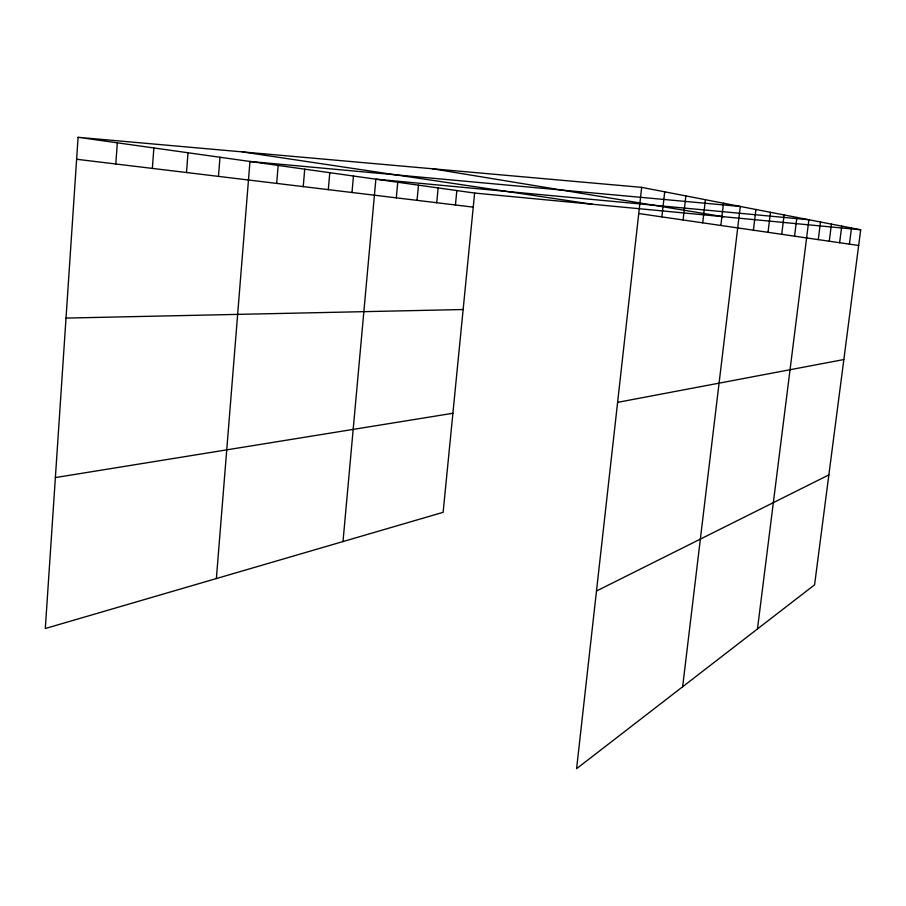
<?xml version="1.0" encoding="UTF-8"?>
<svg xmlns="http://www.w3.org/2000/svg" width="906" height="906" viewBox="0 0 906 906"><rect width="100%" height="100%" fill="white"/><g stroke="black" fill="none" stroke-linecap="round" stroke-linejoin="round"><path stroke-width="1.36" d="M78.086 137.304L45.3 628.515L443.125 512.32L474.631 193.057L78.086 137.304L641.675 187.361L860.7 229.784L814.585 584.823L576.59 768.696L641.675 187.361M115.821 163.997L117.304 142.82M152.367 168.403L153.861 147.961M186.511 172.525L188.006 152.763M218.482 176.387L219.977 157.259M216.375 578.549L249.965 161.472L740.281 206.466L682.637 686.759M276.681 183.408L278.165 165.436M303.25 186.613L304.722 169.173M328.312 189.648L329.784 172.695M351.992 192.502L353.465 176.024M343 541.562L375.877 179.173L808.888 219.75L757.473 628.945M396.307 197.848L397.745 182.253M417.043 200.351L418.47 185.164M436.726 202.729L438.142 187.927M455.435 204.994L456.839 190.566M661.856 216.896L664.71 191.823M683.101 219.977L685.876 195.923M702.705 222.831L705.412 199.716M720.859 225.469L723.498 203.216M753.396 230.192L755.91 209.49M768.028 232.321L770.485 212.31M781.719 234.314L784.109 214.96M794.551 236.172L796.895 217.429M818.277 239.626L820.508 222.004M829.273 241.223L831.448 224.122M839.624 242.729L841.753 226.115M849.409 244.144L851.493 228.006M596.476 591.018L828.865 474.903M617.609 402.355L843.848 359.546M55.368 477.587L452.898 413.272M66.013 318.085L463.136 309.524M474.631 193.057L860.7 229.784M76.614 159.263L473.249 207.134M638.753 213.533L858.662 245.492M242.355 151.902L592.649 204.292M432.604 168.799L723.543 216.738"/></g></svg>
